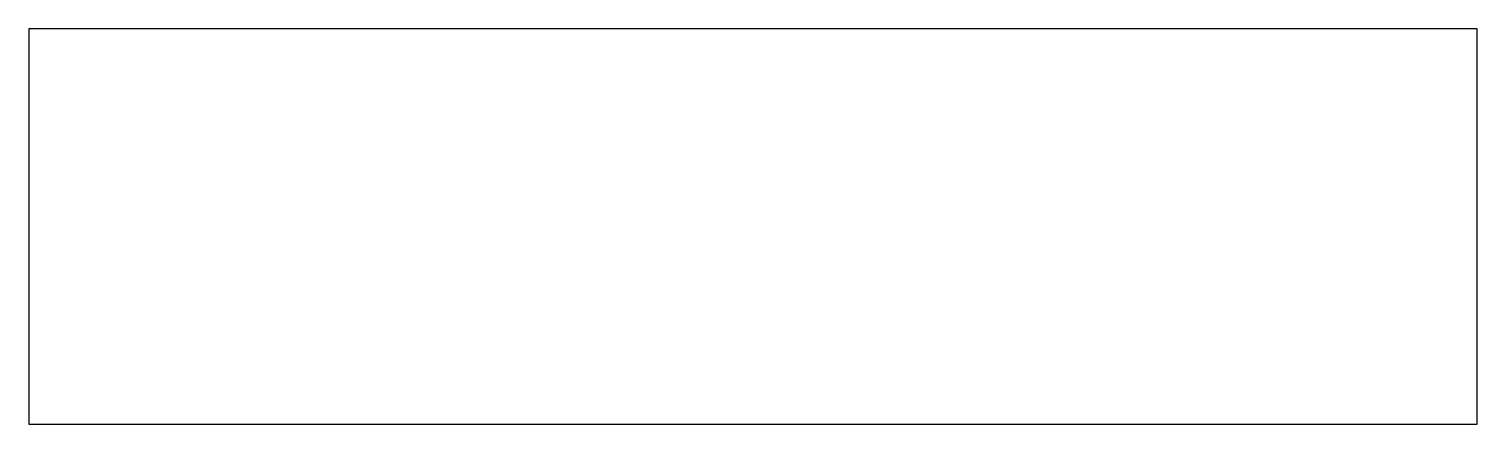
# Model space of a CAD drawing. Header units: millimetres. Extents: x -33 to 25, y -1.6 to 14.2.
import ezdxf

# ---------------------------------------------------------------- set-up
doc = ezdxf.new("R2010")
doc.units = ezdxf.units.MM
doc.layers.get('0').update_dxf_attribs({"linetype": 'CONTINUOUS'})

msp = doc.modelspace()

# ---------------------------------------------------------------- linework, layer by layer
for p, q in [((25.024, 14.25, -35), (-32.983, 14.25, -35)), ((-32.983, 14.25, -35), (-32.983, -1.573, -35)), ((25.024, -1.573, -35), (25.024, 14.25, -35)), ((-32.983, -1.573, -35), (25.024, -1.573, -35))]:
    msp.add_line(p, q)

doc.saveas('drawing.dxf')
